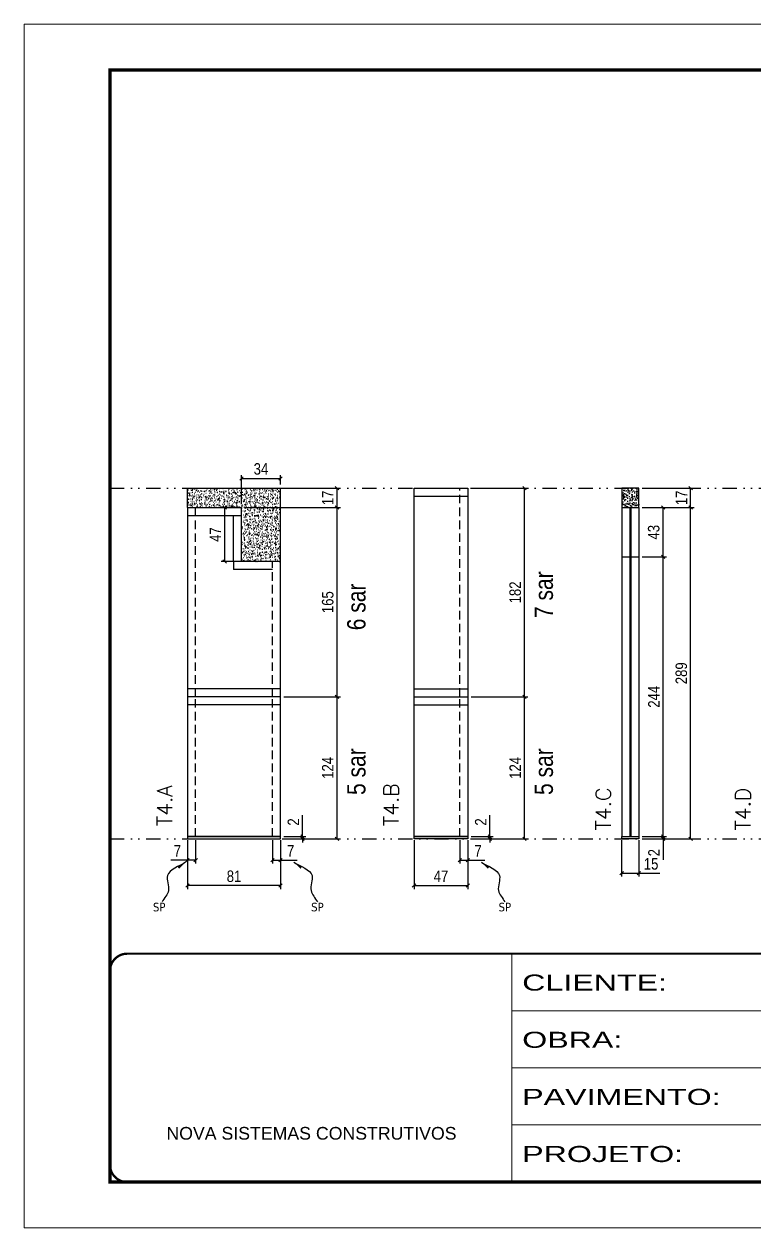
# Model space of a CAD drawing. Extents: x 14400 to 27878, y -21631 to 6985.
# Drawn here: x 17583 to 18221, y -7848 to -6798 of the extents above; entities that cross this region are included whole.
import ezdxf

# ---------------------------------------------------------------- set-up
doc = ezdxf.new("R2010")
doc.units = 0
for name, pattern in [('CONTINUO', [0]), ('DASHED', [0.75, 0.5, -0.25]), ('DIVIDE2', [0.625, 0.25, -0.125, 0, -0.125, 0, -0.125]), ('HIDDEN', [0.375, 0.25, -0.125])]:
    doc.linetypes.add(name, pattern=pattern)
for name, color, linetype in [('COTA', 241, 'Continuous'), ('NOMENCLATURA', 7, 'Continuous'), ('Nível', 160, 'Continuous'), ('Painéis', 200, 'Continuous'), ('SARR_2.2x7', 40, 'Continuous'), ('Sarrafo de Pressão', 42, 'HIDDEN'), ('texto', 7, 'Continuous')]:
    doc.layers.add(name, color=color, linetype=linetype)
for name, color, linetype, lineweight in [('Folhas', 255, 'Continuous', 9), ('SARRAFO DE PRESSAO', 251, 'DASHED', 9), ('Texto Seção', 7, 'Continuous', 15)]:
    doc.layers.add(name, color=color, linetype=linetype, lineweight=lineweight)
doc.styles.add('ARIAL', font='arial.ttf')
doc.styles.add('ARIAL_NARROW', font='ARIALN.TTF', dxfattribs={"height": 0.2})
doc.styles.add('COTA TECNICA', font='techl___.ttf', dxfattribs={"height": 10})
doc.styles.add('COTA TECNICA-50', font='techl___.ttf', dxfattribs={"height": 10})
doc.styles.add('REGUA-120', font='ROMANS.shx', dxfattribs={"height": 15})
doc.styles.get("Standard").update_dxf_attribs({"font": 'arial.ttf'})
doc.styles.add('Tecnologia', font='')
doc.styles.get('Tecnologia').set_extended_font_data('Forgotten Futurist')
doc.dimstyles.new('COTA PAINEL-50', dxfattribs={"dimtxt": 10, "dimasz": 3, "dimexe": 3, "dimexo": 3, "dimgap": 3, "dimtad": 1, "dimdec": 1, "dimzin": 12, "dimdsep": 46, "dimtxsty": 'COTA TECNICA-50', "dimblk1": 'OBLIQUE', "dimblk2": 'OBLIQUE', "dimsah": 1, "dimcen": 0.9, "dimclrd": 4, "dimclre": 4, "dimclrt": 240, "dimadec": 1, "dimazin": 3, "dimtfac": 1, "dimtdec": 1, "dimtmove": 0, "dimatfit": 3, "dimfxl": 1, "dimtolj": 1, "dimtzin": 12, "dimarcsym": 0})
doc.dimstyles.new('PAINEL', dxfattribs={"dimtxt": 10, "dimasz": 3, "dimexe": 3, "dimexo": 3, "dimgap": 3, "dimtad": 1, "dimdec": 1, "dimzin": 12, "dimdsep": 46, "dimtxsty": 'COTA TECNICA', "dimblk1": 'OBLIQUE', "dimblk2": 'OBLIQUE', "dimsah": 1, "dimcen": 0.9, "dimclrd": 4, "dimclre": 4, "dimclrt": 240, "dimadec": 1, "dimazin": 3, "dimtfac": 1, "dimtdec": 1, "dimtmove": 0, "dimatfit": 3, "dimfxl": 1, "dimtolj": 1, "dimtzin": 12, "dimarcsym": 0})
doc.dimstyles.get("Standard").update_dxf_attribs({"dimtxt": 0.18, "dimasz": 0.18, "dimexe": 0.18, "dimexo": 0.0625, "dimgap": 0.09, "dimtad": 0, "dimtih": 1, "dimtoh": 1, "dimdec": 4, "dimzin": 0, "dimdsep": 46, "dimtxsty": 'Standard', "dimcen": 0.09, "dimadec": 0, "dimazin": 0, "dimtfac": 1, "dimtdec": 4, "dimtofl": 0, "dimtmove": 0, "dimatfit": 3, "dimfxl": 1, "dimtolj": 1, "dimtzin": 0, "dimarcsym": 0})

# ---------------------------------------------------------------- blocks, each defined once
blk = doc.blocks.new('9999999999')
at = {"color": 30, "linetype": 'CONTINUO'}
for p, q in [((98564.6, 34230.2), (98564.6, 34429.4)), ((98564.6, 34379.6), (99584, 34379.6)), ((98564.6, 34329.8), (99488, 34329.8)), ((98564.6, 34280), (99488, 34280))]:
    blk.add_line(p, q, dxfattribs=at)
at = {"color": 30, "linetype": 'CONTINUO', "const_width": 2}
blk.add_lwpolyline([(99584, 34230.2), (99584, 34414.4, 0.414214), (99569, 34429.4), (98229, 34429.4, 0.414214), (98214, 34414.4), (98214, 34245.2, 0.414214), (98229, 34230.2), (99584, 34230.2)], format="xyb", dxfattribs=at)
at = {"layer": 'Folhas'}
blk.add_lwpolyline([(98139, 34190.2), (99624, 34190.2), (99624, 35240.2), (98139, 35240.2)], close=True, dxfattribs=at)
at = {"layer": 'Folhas', "color": 30, "const_width": 3}
blk.add_lwpolyline([(98214, 34230.2), (99584, 34230.2), (99584, 35200.2), (98214, 35200.2)], close=True, dxfattribs=at)
at = {"color": 7, "linetype": 'Continuous', "ltscale": 5, "style": 'ARIAL'}
blk.add_text('NOVA SISTEMAS CONSTRUTIVOS', height=11.059, dxfattribs=at).set_placement((98263.2, 34267.2))
at = {"layer": 'Folhas', "color": 7, "style": 'Tecnologia', "width": 1.5}
for s, p in [('CLIENTE:', (98573.7, 34397.2)), ('OBRA:', (98573.7, 34347.3)), ('PAVIMENTO:', (98573.7, 34297.5)), ('PROJETO:', (98573.7, 34247.7))]:
    blk.add_text(s, height=14, dxfattribs=at).set_placement(p)
blk = doc.blocks.new('_Oblique')
at = {"color": 0, "linetype": 'ByBlock', "lineweight": -2}
blk.add_line((-0.5, -0.5), (0.5, 0.5), dxfattribs=at)
blk = doc.blocks.new('*D2459')
at = {"layer": 'COTA', "color": 4, "lineweight": -2, "transparency": 16777216}
for p, q in [((17726.2, -7509.9), (17726.2, -7552.6)), ((17807.2, -7509.9), (17807.2, -7552.6)), ((17807.2, -7549.6), (17726.2, -7549.6))]:
    blk.add_line(p, q, dxfattribs=at)
at = {"layer": 'Defpoints', "color": 0, "transparency": 16777216}
for p in [(17726.2, -7506.9), (17807.2, -7506.9), (17726.2, -7549.6)]:
    blk.add_point(p, dxfattribs=at)
at = {"layer": 'COTA', "color": 4, "lineweight": -2, "transparency": 16777216, "xscale": 3, "yscale": 3, "zscale": 3, "rotation": 180}
blk.add_blockref('_Oblique', (17726.2, -7549.6), dxfattribs=at)
at = {"layer": 'COTA', "color": 4, "lineweight": -2, "transparency": 16777216, "xscale": 3, "yscale": 3, "zscale": 3}
blk.add_blockref('_Oblique', (17807.2, -7549.6), dxfattribs=at)
at = {"layer": 'COTA', "color": 240, "transparency": 16777216, "insert": (17766.7, -7541.5), "char_height": 10, "attachment_point": 5, "style": 'COTA TECNICA'}
blk.add_mtext('\\A1;81', dxfattribs=at)
blk = doc.blocks.new('*D2460')
at = {"layer": 'COTA', "color": 4, "lineweight": -2, "transparency": 16777216}
for p, q in [((17800.2, -7509.9), (17800.2, -7530.4)), ((17807.2, -7511.9), (17807.2, -7530.4)), ((17800.2, -7527.4), (17807.2, -7527.4)), ((17807.2, -7527.4), (17821.9, -7527.4))]:
    blk.add_line(p, q, dxfattribs=at)
at = {"layer": 'Defpoints', "color": 0, "transparency": 16777216}
for p in [(17800.2, -7506.9), (17807.2, -7508.9), (17807.2, -7527.4)]:
    blk.add_point(p, dxfattribs=at)
at = {"layer": 'COTA', "color": 4, "lineweight": -2, "transparency": 16777216, "xscale": 3, "yscale": 3, "zscale": 3, "rotation": 180}
blk.add_blockref('_Oblique', (17800.2, -7527.4), dxfattribs=at)
at = {"layer": 'COTA', "color": 4, "lineweight": -2, "transparency": 16777216, "xscale": 3, "yscale": 3, "zscale": 3}
blk.add_blockref('_Oblique', (17807.2, -7527.4), dxfattribs=at)
at = {"layer": 'COTA', "color": 240, "transparency": 16777216, "insert": (17816.1, -7519.3), "char_height": 10, "attachment_point": 5, "style": 'COTA TECNICA-50'}
blk.add_mtext('\\A1;7', dxfattribs=at)
blk = doc.blocks.new('*D2461')
at = {"layer": 'COTA', "color": 4, "lineweight": -2, "transparency": 16777216}
for p, q in [((17726.2, -7511.9), (17726.2, -7530.4)), ((17733.2, -7509.9), (17733.2, -7530.4)), ((17726.2, -7527.4), (17711.5, -7527.4)), ((17733.2, -7527.4), (17726.2, -7527.4))]:
    blk.add_line(p, q, dxfattribs=at)
at = {"layer": 'Defpoints', "color": 0, "transparency": 16777216}
for p in [(17733.2, -7506.9), (17726.2, -7508.9), (17726.2, -7527.4)]:
    blk.add_point(p, dxfattribs=at)
at = {"layer": 'COTA', "color": 4, "lineweight": -2, "transparency": 16777216, "xscale": 3, "yscale": 3, "zscale": 3, "rotation": 180}
blk.add_blockref('_Oblique', (17726.2, -7527.4), dxfattribs=at)
at = {"layer": 'COTA', "color": 4, "lineweight": -2, "transparency": 16777216, "xscale": 3, "yscale": 3, "zscale": 3}
blk.add_blockref('_Oblique', (17733.2, -7527.4), dxfattribs=at)
at = {"layer": 'COTA', "color": 240, "transparency": 16777216, "insert": (17717.3, -7519.3), "char_height": 10, "attachment_point": 5, "style": 'COTA TECNICA-50'}
blk.add_mtext('\\A1;7', dxfattribs=at)
blk = doc.blocks.new('*D2478')
at = {"layer": 'COTA', "color": 4, "linetype": 'ByBlock', "lineweight": -2, "transparency": 16777216}
for p, q in [((17810.2, -7384.9), (17859.6, -7384.9)), ((17856.6, -7508.9), (17856.6, -7384.9)), ((17810.2, -7508.9), (17859.6, -7508.9))]:
    blk.add_line(p, q, dxfattribs=at)
at = {"layer": 'Defpoints', "color": 0, "linetype": 'ByBlock', "transparency": 16777216}
for p in [(17807.2, -7384.9), (17856.6, -7384.9), (17807.2, -7508.9)]:
    blk.add_point(p, dxfattribs=at)
at = {"layer": 'COTA', "color": 4, "linetype": 'ByBlock', "lineweight": -2, "transparency": 16777216, "xscale": 3, "yscale": 3, "zscale": 3}
for p, rotation in [((17856.6, -7384.9), 90), ((17856.6, -7508.9), 270)]:
    blk.add_blockref('_Oblique', p, dxfattribs=dict(at, rotation=rotation))
at = {"layer": 'COTA', "color": 240, "linetype": 'ByBlock', "transparency": 16777216, "insert": (17848.5, -7446.9), "char_height": 10, "attachment_point": 5, "rotation": 90, "style": 'COTA TECNICA'}
blk.add_mtext('\\A1;124', dxfattribs=at)
blk = doc.blocks.new('*D2462')
at = {"layer": 'COTA', "color": 4, "lineweight": -2, "transparency": 16777216}
for p, q in [((17826.5, -7506.9), (17826.5, -7488.1)), ((17810.2, -7506.9), (17829.5, -7506.9)), ((17826.5, -7508.9), (17826.5, -7506.9)), ((17810.2, -7508.9), (17829.5, -7508.9)), ((17826.5, -7508.9), (17826.5, -7511.9))]:
    blk.add_line(p, q, dxfattribs=at)
at = {"layer": 'Defpoints', "color": 0, "transparency": 16777216}
for p in [(17807.2, -7506.9), (17807.2, -7508.9), (17826.5, -7508.9)]:
    blk.add_point(p, dxfattribs=at)
at = {"layer": 'COTA', "color": 4, "lineweight": -2, "transparency": 16777216, "xscale": 3, "yscale": 3, "zscale": 3}
for p, rotation in [((17826.5, -7506.9), 270), ((17826.5, -7508.9), 90)]:
    blk.add_blockref('_Oblique', p, dxfattribs=dict(at, rotation=rotation))
at = {"layer": 'COTA', "color": 240, "transparency": 16777216, "insert": (17818.5, -7494.1), "char_height": 10, "attachment_point": 5, "rotation": 90, "style": 'COTA TECNICA-50'}
blk.add_mtext('\\A1;2', dxfattribs=at)
blk = doc.blocks.new('*D2479')
at = {"layer": 'COTA', "color": 4, "linetype": 'ByBlock', "lineweight": -2, "transparency": 16777216}
for p, q in [((17810.2, -7384.9), (17859.6, -7384.9)), ((17856.6, -7508.9), (17856.6, -7384.9)), ((17810.2, -7508.9), (17859.6, -7508.9))]:
    blk.add_line(p, q, dxfattribs=at)
at = {"layer": 'Defpoints', "color": 0, "linetype": 'ByBlock', "transparency": 16777216}
for p in [(17807.2, -7384.9), (17856.6, -7384.9), (17807.2, -7508.9)]:
    blk.add_point(p, dxfattribs=at)
at = {"layer": 'COTA', "color": 4, "linetype": 'ByBlock', "lineweight": -2, "transparency": 16777216, "xscale": 3, "yscale": 3, "zscale": 3}
for p, rotation in [((17856.6, -7384.9), 90), ((17856.6, -7508.9), 270)]:
    blk.add_blockref('_Oblique', p, dxfattribs=dict(at, rotation=rotation))
at = {"layer": 'COTA', "color": 240, "linetype": 'ByBlock', "transparency": 16777216, "insert": (17848.5, -7446.9), "char_height": 10, "attachment_point": 5, "rotation": 90, "style": 'COTA TECNICA'}
blk.add_mtext('\\A1;124', dxfattribs=at)
blk = doc.blocks.new('*D2480')
at = {"layer": 'COTA', "color": 4, "lineweight": -2, "transparency": 16777216}
for p, q in [((17776.2, -7219.9), (17859.6, -7219.9)), ((17856.6, -7384.9), (17856.6, -7219.9)), ((17810.2, -7384.9), (17859.6, -7384.9))]:
    blk.add_line(p, q, dxfattribs=at)
at = {"layer": 'Defpoints', "color": 0, "transparency": 16777216}
for p in [(17773.2, -7219.9), (17856.6, -7219.9), (17807.2, -7384.9)]:
    blk.add_point(p, dxfattribs=at)
at = {"layer": 'COTA', "color": 4, "lineweight": -2, "transparency": 16777216, "xscale": 3, "yscale": 3, "zscale": 3}
for p, rotation in [((17856.6, -7219.9), 90), ((17856.6, -7384.9), 270)]:
    blk.add_blockref('_Oblique', p, dxfattribs=dict(at, rotation=rotation))
at = {"layer": 'COTA', "color": 240, "transparency": 16777216, "insert": (17848.5, -7302.4), "char_height": 10, "attachment_point": 5, "rotation": 90, "style": 'COTA TECNICA'}
blk.add_mtext('\\A1;165', dxfattribs=at)
blk = doc.blocks.new('*D2463')
at = {"layer": 'COTA', "color": 4, "lineweight": -2, "transparency": 16777216}
for p, q in [((17923.8, -7509.9), (17923.8, -7552.6)), ((17970.8, -7509.9), (17970.8, -7552.6)), ((17923.8, -7549.6), (17970.8, -7549.6))]:
    blk.add_line(p, q, dxfattribs=at)
at = {"layer": 'Defpoints', "color": 0, "transparency": 16777216}
for p in [(17923.8, -7506.9), (17970.8, -7506.9), (17970.8, -7549.6)]:
    blk.add_point(p, dxfattribs=at)
at = {"layer": 'COTA', "color": 4, "lineweight": -2, "transparency": 16777216, "xscale": 3, "yscale": 3, "zscale": 3, "rotation": 180}
blk.add_blockref('_Oblique', (17923.8, -7549.6), dxfattribs=at)
at = {"layer": 'COTA', "color": 4, "lineweight": -2, "transparency": 16777216, "xscale": 3, "yscale": 3, "zscale": 3}
blk.add_blockref('_Oblique', (17970.8, -7549.6), dxfattribs=at)
at = {"layer": 'COTA', "color": 240, "transparency": 16777216, "insert": (17947.3, -7541.5), "char_height": 10, "attachment_point": 5, "style": 'COTA TECNICA'}
blk.add_mtext('\\A1;47', dxfattribs=at)
blk = doc.blocks.new('*D2464')
at = {"layer": 'COTA', "color": 4, "lineweight": -2, "transparency": 16777216}
for p, q in [((17963.8, -7509.9), (17963.8, -7530.4)), ((17970.8, -7511.9), (17970.8, -7530.4)), ((17963.8, -7527.4), (17970.8, -7527.4)), ((17970.8, -7527.4), (17985.5, -7527.4))]:
    blk.add_line(p, q, dxfattribs=at)
at = {"layer": 'Defpoints', "color": 0, "transparency": 16777216}
for p in [(17963.8, -7506.9), (17970.8, -7508.9), (17970.8, -7527.4)]:
    blk.add_point(p, dxfattribs=at)
at = {"layer": 'COTA', "color": 4, "lineweight": -2, "transparency": 16777216, "xscale": 3, "yscale": 3, "zscale": 3, "rotation": 180}
blk.add_blockref('_Oblique', (17963.8, -7527.4), dxfattribs=at)
at = {"layer": 'COTA', "color": 4, "lineweight": -2, "transparency": 16777216, "xscale": 3, "yscale": 3, "zscale": 3}
blk.add_blockref('_Oblique', (17970.8, -7527.4), dxfattribs=at)
at = {"layer": 'COTA', "color": 240, "transparency": 16777216, "insert": (17979.7, -7519.3), "char_height": 10, "attachment_point": 5, "style": 'COTA TECNICA-50'}
blk.add_mtext('\\A1;7', dxfattribs=at)
blk = doc.blocks.new('*D2465')
at = {"layer": 'COTA', "color": 4, "lineweight": -2, "transparency": 16777216}
for p, q in [((17990, -7506.9), (17990, -7488.1)), ((17973.8, -7506.9), (17993, -7506.9)), ((17990, -7508.9), (17990, -7506.9)), ((17973.8, -7508.9), (17993, -7508.9)), ((17990, -7508.9), (17990, -7511.9))]:
    blk.add_line(p, q, dxfattribs=at)
at = {"layer": 'Defpoints', "color": 0, "transparency": 16777216}
for p in [(17970.8, -7506.9), (17970.8, -7508.9), (17990, -7508.9)]:
    blk.add_point(p, dxfattribs=at)
at = {"layer": 'COTA', "color": 4, "lineweight": -2, "transparency": 16777216, "xscale": 3, "yscale": 3, "zscale": 3}
for p, rotation in [((17990, -7506.9), 270), ((17990, -7508.9), 90)]:
    blk.add_blockref('_Oblique', p, dxfattribs=dict(at, rotation=rotation))
at = {"layer": 'COTA', "color": 240, "transparency": 16777216, "insert": (17982, -7494.1), "char_height": 10, "attachment_point": 5, "rotation": 90, "style": 'COTA TECNICA-50'}
blk.add_mtext('\\A1;2', dxfattribs=at)
blk = doc.blocks.new('*D2466')
at = {"layer": 'COTA', "color": 4, "lineweight": -2, "transparency": 16777216}
for p, q in [((18105, -7509.9), (18105, -7541.8)), ((18120, -7509.9), (18120, -7541.8)), ((18105, -7538.8), (18120, -7538.8)), ((18120, -7538.8), (18138.4, -7538.8))]:
    blk.add_line(p, q, dxfattribs=at)
at = {"layer": 'Defpoints', "color": 0, "transparency": 16777216}
for p in [(18105, -7506.9), (18120, -7506.9), (18120, -7538.8)]:
    blk.add_point(p, dxfattribs=at)
at = {"layer": 'COTA', "color": 4, "lineweight": -2, "transparency": 16777216, "xscale": 3, "yscale": 3, "zscale": 3, "rotation": 180}
blk.add_blockref('_Oblique', (18105, -7538.8), dxfattribs=at)
at = {"layer": 'COTA', "color": 4, "lineweight": -2, "transparency": 16777216, "xscale": 3, "yscale": 3, "zscale": 3}
blk.add_blockref('_Oblique', (18120, -7538.8), dxfattribs=at)
at = {"layer": 'COTA', "color": 240, "transparency": 16777216, "insert": (18130.7, -7530.7), "char_height": 10, "attachment_point": 5, "style": 'COTA TECNICA'}
blk.add_mtext('\\A1;15', dxfattribs=at)
blk = doc.blocks.new('*D2467')
at = {"layer": 'COTA', "color": 4, "lineweight": -2, "transparency": 16777216}
for p, q in [((18123, -7506.9), (18144.2, -7506.9)), ((18141.2, -7506.9), (18141.2, -7503.9)), ((18141.2, -7506.9), (18141.2, -7508.9)), ((18123, -7508.9), (18144.2, -7508.9)), ((18141.2, -7508.9), (18141.2, -7527))]:
    blk.add_line(p, q, dxfattribs=at)
at = {"layer": 'Defpoints', "color": 0, "transparency": 16777216}
for p in [(18120, -7506.9), (18141.2, -7506.9), (18120, -7508.9)]:
    blk.add_point(p, dxfattribs=at)
at = {"layer": 'COTA', "color": 4, "lineweight": -2, "transparency": 16777216, "xscale": 3, "yscale": 3, "zscale": 3}
for p, rotation in [((18141.2, -7506.9), 270), ((18141.2, -7508.9), 90)]:
    blk.add_blockref('_Oblique', p, dxfattribs=dict(at, rotation=rotation))
at = {"layer": 'COTA', "color": 240, "transparency": 16777216, "insert": (18133.2, -7520.9), "char_height": 10, "attachment_point": 5, "rotation": 90, "style": 'COTA TECNICA-50'}
blk.add_mtext('\\A1;2', dxfattribs=at)
blk = doc.blocks.new('*D2468')
at = {"layer": 'COTA', "color": 4, "lineweight": -2, "transparency": 16777216}
for p, q in [((18123, -7219.9), (18168.2, -7219.9)), ((18165.2, -7508.9), (18165.2, -7219.9)), ((18123, -7508.9), (18168.2, -7508.9))]:
    blk.add_line(p, q, dxfattribs=at)
at = {"layer": 'Defpoints', "color": 0, "transparency": 16777216}
for p in [(18120, -7219.9), (18165.2, -7219.9), (18120, -7508.9)]:
    blk.add_point(p, dxfattribs=at)
at = {"layer": 'COTA', "color": 4, "lineweight": -2, "transparency": 16777216, "xscale": 3, "yscale": 3, "zscale": 3}
for p, rotation in [((18165.2, -7219.9), 90), ((18165.2, -7508.9), 270)]:
    blk.add_blockref('_Oblique', p, dxfattribs=dict(at, rotation=rotation))
at = {"layer": 'COTA', "color": 240, "transparency": 16777216, "insert": (18157.1, -7364.4), "char_height": 10, "attachment_point": 5, "rotation": 90, "style": 'COTA TECNICA-50'}
blk.add_mtext('\\A1;289', dxfattribs=at)
blk = doc.blocks.new('*D2481')
at = {"layer": 'COTA', "color": 4, "lineweight": -2, "transparency": 16777216}
for p, q in [((18123, -7202.9), (18168.2, -7202.9)), ((18165.2, -7219.9), (18165.2, -7202.9)), ((18123, -7219.9), (18168.2, -7219.9))]:
    blk.add_line(p, q, dxfattribs=at)
at = {"layer": 'Defpoints', "color": 0, "transparency": 16777216}
for p in [(18120, -7202.9), (18165.2, -7202.9), (18120, -7219.9)]:
    blk.add_point(p, dxfattribs=at)
at = {"layer": 'COTA', "color": 4, "lineweight": -2, "transparency": 16777216, "xscale": 3, "yscale": 3, "zscale": 3}
for p, rotation in [((18165.2, -7202.9), 90), ((18165.2, -7219.9), 270)]:
    blk.add_blockref('_Oblique', p, dxfattribs=dict(at, rotation=rotation))
at = {"layer": 'COTA', "color": 240, "transparency": 16777216, "insert": (18157.2, -7211.4), "char_height": 10, "attachment_point": 5, "rotation": 90, "style": 'COTA TECNICA'}
blk.add_mtext('\\A1;17', dxfattribs=at)
blk = doc.blocks.new('*D2477')
at = {"layer": 'COTA', "color": 4, "lineweight": -2, "transparency": 16777216}
for p, q in [((17771.2, -7202.9), (17859.6, -7202.9)), ((17856.6, -7219.9), (17856.6, -7202.9)), ((17776.2, -7219.9), (17859.6, -7219.9))]:
    blk.add_line(p, q, dxfattribs=at)
at = {"layer": 'Defpoints', "color": 0, "transparency": 16777216}
for p in [(17768.2, -7202.9), (17856.6, -7202.9), (17773.2, -7219.9)]:
    blk.add_point(p, dxfattribs=at)
at = {"layer": 'COTA', "color": 4, "lineweight": -2, "transparency": 16777216, "xscale": 3, "yscale": 3, "zscale": 3}
for p, rotation in [((17856.6, -7202.9), 90), ((17856.6, -7219.9), 270)]:
    blk.add_blockref('_Oblique', p, dxfattribs=dict(at, rotation=rotation))
at = {"layer": 'COTA', "color": 240, "transparency": 16777216, "insert": (17848.5, -7211.4), "char_height": 10, "attachment_point": 5, "rotation": 90, "style": 'COTA TECNICA'}
blk.add_mtext('\\A1;17', dxfattribs=at)
blk = doc.blocks.new('*D2456')
at = {"layer": 'COTA', "color": 4, "linetype": 'ByBlock', "lineweight": -2, "transparency": 16777216}
for p, q in [((17973.8, -7384.9), (18023.2, -7384.9)), ((18020.2, -7508.9), (18020.2, -7384.9)), ((17973.8, -7508.9), (18023.2, -7508.9))]:
    blk.add_line(p, q, dxfattribs=at)
at = {"layer": 'Defpoints', "color": 0, "linetype": 'ByBlock', "transparency": 16777216}
for p in [(17970.8, -7384.9), (18020.2, -7384.9), (17970.8, -7508.9)]:
    blk.add_point(p, dxfattribs=at)
at = {"layer": 'COTA', "color": 4, "linetype": 'ByBlock', "lineweight": -2, "transparency": 16777216, "xscale": 3, "yscale": 3, "zscale": 3}
for p, rotation in [((18020.2, -7384.9), 90), ((18020.2, -7508.9), 270)]:
    blk.add_blockref('_Oblique', p, dxfattribs=dict(at, rotation=rotation))
at = {"layer": 'COTA', "color": 240, "linetype": 'ByBlock', "transparency": 16777216, "insert": (18012.1, -7446.9), "char_height": 10, "attachment_point": 5, "rotation": 90, "style": 'COTA TECNICA'}
blk.add_mtext('\\A1;124', dxfattribs=at)
blk = doc.blocks.new('*D2457')
at = {"layer": 'COTA', "color": 4, "linetype": 'ByBlock', "lineweight": -2, "transparency": 16777216}
for p, q in [((17973.8, -7384.9), (18023.2, -7384.9)), ((18020.2, -7508.9), (18020.2, -7384.9)), ((17973.8, -7508.9), (18023.2, -7508.9))]:
    blk.add_line(p, q, dxfattribs=at)
at = {"layer": 'Defpoints', "color": 0, "linetype": 'ByBlock', "transparency": 16777216}
for p in [(17970.8, -7384.9), (18020.2, -7384.9), (17970.8, -7508.9)]:
    blk.add_point(p, dxfattribs=at)
at = {"layer": 'COTA', "color": 4, "linetype": 'ByBlock', "lineweight": -2, "transparency": 16777216, "xscale": 3, "yscale": 3, "zscale": 3}
for p, rotation in [((18020.2, -7384.9), 90), ((18020.2, -7508.9), 270)]:
    blk.add_blockref('_Oblique', p, dxfattribs=dict(at, rotation=rotation))
at = {"layer": 'COTA', "color": 240, "linetype": 'ByBlock', "transparency": 16777216, "insert": (18012.1, -7446.9), "char_height": 10, "attachment_point": 5, "rotation": 90, "style": 'COTA TECNICA'}
blk.add_mtext('\\A1;124', dxfattribs=at)
blk = doc.blocks.new('*D2458')
at = {"layer": 'COTA', "color": 4, "lineweight": -2, "transparency": 16777216}
for p, q in [((17973.8, -7202.9), (18023.2, -7202.9)), ((18020.2, -7384.9), (18020.2, -7202.9)), ((17973.8, -7384.9), (18023.2, -7384.9))]:
    blk.add_line(p, q, dxfattribs=at)
at = {"layer": 'Defpoints', "color": 0, "transparency": 16777216}
for p in [(17970.8, -7202.9), (18020.2, -7202.9), (17970.8, -7384.9)]:
    blk.add_point(p, dxfattribs=at)
at = {"layer": 'COTA', "color": 4, "lineweight": -2, "transparency": 16777216, "xscale": 3, "yscale": 3, "zscale": 3}
for p, rotation in [((18020.2, -7202.9), 90), ((18020.2, -7384.9), 270)]:
    blk.add_blockref('_Oblique', p, dxfattribs=dict(at, rotation=rotation))
at = {"layer": 'COTA', "color": 240, "transparency": 16777216, "insert": (18012.1, -7293.9), "char_height": 10, "attachment_point": 5, "rotation": 90, "style": 'COTA TECNICA'}
blk.add_mtext('\\A1;182', dxfattribs=at)
blk = doc.blocks.new('*D2488')
at = {"layer": 'COTA', "color": 4, "lineweight": -2, "transparency": 16777216}
for p, q in [((17773.2, -7216.9), (17773.2, -7191.5)), ((17807.2, -7199.9), (17807.2, -7191.5)), ((17773.2, -7194.5), (17807.2, -7194.5))]:
    blk.add_line(p, q, dxfattribs=at)
at = {"layer": 'Defpoints', "color": 0, "transparency": 16777216}
for p in [(17807.2, -7194.5), (17807.2, -7202.9), (17773.2, -7219.9)]:
    blk.add_point(p, dxfattribs=at)
at = {"layer": 'COTA', "color": 4, "lineweight": -2, "transparency": 16777216, "xscale": 3, "yscale": 3, "zscale": 3, "rotation": 180}
blk.add_blockref('_Oblique', (17773.2, -7194.5), dxfattribs=at)
at = {"layer": 'COTA', "color": 4, "lineweight": -2, "transparency": 16777216, "xscale": 3, "yscale": 3, "zscale": 3}
blk.add_blockref('_Oblique', (17807.2, -7194.5), dxfattribs=at)
at = {"layer": 'COTA', "color": 240, "transparency": 16777216, "insert": (17790.2, -7186.2), "char_height": 10, "attachment_point": 5, "style": 'COTA TECNICA'}
blk.add_mtext('\\A1;34', dxfattribs=at)
blk = doc.blocks.new('*D2489')
at = {"layer": 'COTA', "color": 4, "lineweight": -2, "transparency": 16777216}
for p, q in [((17770.2, -7219.9), (17755.5, -7219.9)), ((17758.5, -7219.9), (17758.5, -7266.9)), ((17770.2, -7266.9), (17755.5, -7266.9))]:
    blk.add_line(p, q, dxfattribs=at)
at = {"layer": 'Defpoints', "color": 0, "transparency": 16777216}
for p in [(17773.2, -7219.9), (17758.5, -7266.9), (17773.2, -7266.9)]:
    blk.add_point(p, dxfattribs=at)
at = {"layer": 'COTA', "color": 4, "lineweight": -2, "transparency": 16777216, "xscale": 3, "yscale": 3, "zscale": 3}
for p, rotation in [((17758.5, -7219.9), 90), ((17758.5, -7266.9), 270)]:
    blk.add_blockref('_Oblique', p, dxfattribs=dict(at, rotation=rotation))
at = {"layer": 'COTA', "color": 240, "transparency": 16777216, "insert": (17750.4, -7243.4), "char_height": 10, "attachment_point": 5, "rotation": 90, "style": 'COTA TECNICA'}
blk.add_mtext('\\A1;47', dxfattribs=at)
blk = doc.blocks.new('*D2490')
at = {"layer": 'COTA', "color": 4, "lineweight": -2, "transparency": 16777216}
for p, q in [((18123, -7262.9), (18144.2, -7262.9)), ((18141.2, -7506.9), (18141.2, -7262.9)), ((18123, -7506.9), (18144.2, -7506.9))]:
    blk.add_line(p, q, dxfattribs=at)
at = {"layer": 'Defpoints', "color": 0, "transparency": 16777216}
for p in [(18120, -7262.9), (18141.2, -7262.9), (18120, -7506.9)]:
    blk.add_point(p, dxfattribs=at)
at = {"layer": 'COTA', "color": 4, "lineweight": -2, "transparency": 16777216, "xscale": 3, "yscale": 3, "zscale": 3}
for p, rotation in [((18141.2, -7262.9), 90), ((18141.2, -7506.9), 270)]:
    blk.add_blockref('_Oblique', p, dxfattribs=dict(at, rotation=rotation))
at = {"layer": 'COTA', "color": 240, "transparency": 16777216, "insert": (18133.1, -7384.9), "char_height": 10, "attachment_point": 5, "rotation": 90, "style": 'COTA TECNICA'}
blk.add_mtext('\\A1;244', dxfattribs=at)
blk = doc.blocks.new('*D2491')
at = {"layer": 'COTA', "color": 4, "lineweight": -2, "transparency": 16777216}
for p, q in [((18123, -7219.9), (18144.2, -7219.9)), ((18141.2, -7262.9), (18141.2, -7219.9)), ((18123, -7262.9), (18144.2, -7262.9))]:
    blk.add_line(p, q, dxfattribs=at)
at = {"layer": 'Defpoints', "color": 0, "transparency": 16777216}
for p in [(18120, -7219.9), (18141.2, -7219.9), (18120, -7262.9)]:
    blk.add_point(p, dxfattribs=at)
at = {"layer": 'COTA', "color": 4, "lineweight": -2, "transparency": 16777216, "xscale": 3, "yscale": 3, "zscale": 3}
for p, rotation in [((18141.2, -7219.9), 90), ((18141.2, -7262.9), 270)]:
    blk.add_blockref('_Oblique', p, dxfattribs=dict(at, rotation=rotation))
at = {"layer": 'COTA', "color": 240, "transparency": 16777216, "insert": (18133, -7241.4), "char_height": 10, "attachment_point": 5, "rotation": 90, "style": 'COTA TECNICA'}
blk.add_mtext('\\A1;43', dxfattribs=at)

msp = doc.modelspace()

# ---------------------------------------------------------------- hatches: boundary and pattern name
at = {"layer": 'COTA'}
h = msp.add_hatch(dxfattribs=at)
h.set_pattern_fill('AR-CONC', color=256, scale=0.03)
h.set_pattern_definition([(50, (1252.9925, 0), (5.4655401, -0.4781726), [0.5715, -6.2865]), (355, (1252.9925, 0), (-1.0573026, 5.7317054), [0.4572, -5.0292175]), (100.451445, (1253.448, -0.04), (4.4082374, 5.2535326), [0.4857003, -5.3427073]), (46.1842, (1252.9925, 1.524), (8.1323712, -1.2612698), [0.85725, -9.42975]), (96.63556, (1253.67, 1.419), (7.122124, 7.4227837), [0.7285507, -8.0140682]), (351.18415, (1252.9925, 1.524), (7.122124, 7.4227837), [0.685799, -7.543792]), (21, (1253.7545, 1.143), (4.5484317, -3.067956), [0.5715, -6.2865]), (326, (1253.7545, 1.143), (1.8540609, 5.525639), [0.4572, -5.0292]), (71.451445, (1254.1335, 0.8873), (6.4024926, 2.457683), [0.4857003, -5.3426981]), (37.5, (1252.9925, 0), (0.0926581, 2.53665117), [0, -4.96824, 0, -5.1054, 0, -5.04825]), (7.5, (1252.9925, 0), (2.00458988, 3.00541724), [0, -2.91084, 0, -4.85394, 0, -1.92405]), (327.5, (1251.2933, 0), (4.06771786, -0.17186232), [0, -1.905, 0, -5.9436, 0, -7.8867]), (317.5, (1250.5313, 0), (4.44387544, 0.7627947), [0, -2.4765, 0, -3.94716, 0, -5.6007])])
h.paths.add_polyline_path([(17773.205, -7266.891), (17807.205, -7266.891), (17807.205, -7202.891), (17726.205, -7202.891), (17726.205, -7219.891), (17773.205, -7219.891)])
h = msp.add_hatch(dxfattribs=at)
h.set_pattern_fill('AR-CONC', color=256, scale=0.03)
h.set_pattern_definition([(50, (2648.5804, -10392.176), (5.4655401, -0.4781726), [0.5715, -6.2865]), (355, (2648.5804, -10392.176), (-1.0573026, 5.7317054), [0.4572, -5.0292175]), (100.451445, (2649.036, -10392.216), (4.4082374, 5.2535326), [0.4857003, -5.3427073]), (46.1842, (2648.5804, -10390.652), (8.1323712, -1.2612698), [0.85725, -9.42975]), (96.63556, (2649.258, -10390.757), (7.122124, 7.4227837), [0.7285507, -8.0140682]), (351.18415, (2648.58, -10390.652), (7.122124, 7.4227837), [0.685799, -7.543792]), (21, (2649.3424, -10391.033), (4.5484317, -3.067956), [0.5715, -6.2865]), (326, (2649.3424, -10391.033), (1.8540609, 5.525639), [0.4572, -5.0292]), (71.451445, (2649.7214, -10391.2886), (6.4024926, 2.457683), [0.4857003, -5.3426981]), (37.5, (2648.5804, -10392.176), (0.0926581, 2.53665117), [0, -4.96824, 0, -5.1054, 0, -5.04825]), (7.5, (2648.5804, -10392.176), (2.00458988, 3.00541724), [0, -2.91084, 0, -4.85394, 0, -1.92405]), (327.5, (2646.8812, -10392.176), (4.06771786, -0.17186232), [0, -1.905, 0, -5.9436, 0, -7.8867]), (317.5, (2646.119, -10392.176), (4.44387544, 0.7627947), [0, -2.4765, 0, -3.94716, 0, -5.6007])])
h.paths.add_polyline_path([(18105.014, -7219.891), (18120.014, -7219.891), (18120.014, -7202.891), (18105.014, -7202.891)])

# ---------------------------------------------------------------- linework, layer by layer
for p, q in [((17726.205, -7202.891), (17807.205, -7202.891)), ((17726.205, -7219.891), (17726.205, -7202.891)), ((17807.205, -7266.891), (17807.205, -7202.891)), ((17773.205, -7266.891), (17766.205, -7266.891)), ((17766.205, -7266.891), (17766.205, -7273.891))]:
    msp.add_line(p, q, dxfattribs=at)
msp.add_lwpolyline([(18105.014, -7219.891), (18120.014, -7219.891), (18120.014, -7202.891), (18105.014, -7202.891)], close=True, dxfattribs=at)
at = {"layer": 'Nível', "color": 4, "linetype": 'DIVIDE2', "ltscale": 50}
for p, q in [((17658.467, -7202.891), (19028.467, -7202.891)), ((17658.467, -7508.891), (19028.467, -7508.891))]:
    msp.add_line(p, q, dxfattribs=at)
at = {"layer": 'Painéis'}
for p, q in [((17923.786, -7506.891), (17923.786, -7202.891)), ((17923.786, -7202.891), (17970.786, -7202.891)), ((17970.786, -7202.891), (17970.786, -7506.891)), ((17726.205, -7219.891), (17726.205, -7506.891)), ((17726.205, -7219.891), (17773.205, -7219.891)), ((17773.205, -7266.891), (17773.205, -7219.891)), ((18105.014, -7219.891), (18105.014, -7506.891)), ((18105.014, -7219.891), (18120.014, -7219.891)), ((18120.014, -7219.891), (18120.014, -7506.891)), ((18105.014, -7262.891), (18120.014, -7262.891)), ((17807.205, -7266.891), (17773.205, -7266.891)), ((17807.205, -7506.891), (17807.205, -7266.891)), ((17807.205, -7384.891), (17726.205, -7384.891)), ((17923.786, -7384.891), (17970.786, -7384.891)), ((17726.205, -7506.891), (17807.205, -7506.891)), ((17970.786, -7506.891), (17923.786, -7506.891)), ((18105.014, -7506.891), (18120.014, -7506.891)), ((18105.014, -7508.891), (18105.014, -7506.891)), ((18120.014, -7506.891), (18120.014, -7508.891)), ((18120.014, -7508.891), (18105.014, -7508.891))]:
    msp.add_line(p, q, dxfattribs=at)
for points in [[(17807.205, -7506.891), (17726.205, -7506.891), (17726.205, -7508.891), (17807.205, -7508.891)], [(17923.786, -7506.891), (17970.786, -7506.891), (17970.786, -7508.891), (17923.786, -7508.891)]]:
    msp.add_lwpolyline(points, close=True, dxfattribs=at)
at = {"layer": 'SARR_2.2x7'}
for p, q in [((17923.786, -7209.891), (17970.786, -7209.891)), ((18112.014, -7219.891), (18112.014, -7506.891)), ((18113.014, -7219.891), (18113.014, -7506.891)), ((17726.205, -7226.891), (17773.205, -7226.891)), ((17766.205, -7266.891), (17766.205, -7226.891)), ((17800.205, -7273.891), (17766.205, -7273.891)), ((17807.205, -7377.891), (17726.205, -7377.891)), ((17923.786, -7377.891), (17970.786, -7377.891)), ((17807.205, -7391.891), (17726.205, -7391.891)), ((17923.786, -7391.891), (17970.786, -7391.891))]:
    msp.add_line(p, q, dxfattribs=at)
at = {"layer": 'Sarrafo de Pressão', "ltscale": 30}
for p, q in [((17963.786, -7384.891), (17963.786, -7202.891)), ((17733.205, -7384.891), (17733.205, -7219.891)), ((17800.205, -7384.891), (17800.205, -7266.891)), ((17733.205, -7506.891), (17733.205, -7384.891)), ((17800.205, -7506.891), (17800.205, -7384.891)), ((17963.786, -7506.891), (17963.786, -7384.891))]:
    msp.add_line(p, q, dxfattribs=at)

# ---------------------------------------------------------------- block references
at = {"layer": 'SARRAFO DE PRESSAO', "color": 6, "linetype": 'ByBlock'}
msp.add_blockref('9999999999', (-80555.511, -42038.379), dxfattribs=at)

# ---------------------------------------------------------------- texts
at = {"layer": 'NOMENCLATURA', "style": 'ARIAL_NARROW'}
for s, p in [('7 sar', (18045.029, -7316.262)), ('6 sar', (17881.448, -7326.895)), ('5 sar', (17881.448, -7470.567)), ('5 sar', (18045.029, -7470.567))]:
    msp.add_text(s, height=16, rotation=90, dxfattribs=at).set_placement(p)
at = {"layer": 'texto', "color": 0, "char_height": 7.5, "attachment_point": 5}
for insert in [(17701.428, -7568.382), (17839.452, -7568.382), (18003.033, -7568.382)]:
    msp.add_mtext('{\\fTahoma|b0|i0|c0|p34;\\C4;SP}', dxfattribs=dict(at, insert=insert))
at = {"layer": 'Texto Seção', "char_height": 13, "attachment_point": 7, "rotation": 90, "style": 'REGUA-120'}
for s, insert, width in [('T4.A', (17712.734, -7497.639), 285.32988), ('T4.B', (17910.315, -7497.639), 285.32988), ('T4.C', (18095.564, -7501.479), 370.6998), ('T4.D', (18217.337, -7501.479), 370.6998)]:
    msp.add_mtext(s, dxfattribs=dict(at, insert=insert, width=width))

# ---------------------------------------------------------------- dimensions: what is measured, and where the dimension line sits
at = {"layer": 'COTA'}
for base, p1, p2, dimstyle, picture, middle in [((17807.205, -7194.462), (17773.205, -7219.891), (17807.205, -7202.891), 'PAINEL', '*D2488', (17790.205, -7186.243)), ((17807.205, -7527.401), (17800.205, -7506.891), (17807.205, -7508.891), 'COTA PAINEL-50', '*D2460', (17816.07, -7519.328))]:
    dim = msp.add_linear_dim(base=base, p1=p1, p2=p2, dimstyle=dimstyle, dxfattribs=at)
    dim.commit()
    dim.dimension.update_dxf_attribs({"geometry": picture, "text_midpoint": middle})
for base, p1, p2, angle, dimstyle, picture, middle in [((17856.572, -7202.891), (17773.205, -7219.891), (17768.205, -7202.891), 90, 'PAINEL', '*D2477', (17848.499, -7211.391)), ((18020.153, -7202.891), (17970.786, -7384.891), (17970.786, -7202.891), 90, 'PAINEL', '*D2458', (18012.058, -7293.891)), ((18165.225, -7202.891), (18120.014, -7219.891), (18120.014, -7202.891), 90, 'PAINEL', '*D2481', (18157.152, -7211.391)), ((17758.522, -7266.891), (17773.205, -7219.891), (17773.205, -7266.891), 90, 'PAINEL', '*D2489', (17750.449, -7243.391)), ((17856.572, -7219.891), (17807.205, -7384.891), (17773.205, -7219.891), 90, 'PAINEL', '*D2480', (17848.462, -7302.391)), ((18165.225, -7219.891), (18120.014, -7508.891), (18120.014, -7219.891), 90, 'COTA PAINEL-50', '*D2468', (18157.122, -7364.391)), ((18141.208, -7262.891), (18120.014, -7506.891), (18120.014, -7262.891), 90, 'PAINEL', '*D2490', (18133.134, -7384.891)), ((17726.205, -7527.401), (17733.205, -7506.891), (17726.205, -7508.891), 180, 'COTA PAINEL-50', '*D2461', (17717.339, -7519.328)), ((17970.786, -7527.401), (17963.786, -7506.891), (17970.786, -7508.891), 0, 'COTA PAINEL-50', '*D2464', (17979.651, -7519.328))]:
    dim = msp.add_linear_dim(base=base, p1=p1, p2=p2, angle=angle, dimstyle=dimstyle, dxfattribs=at)
    dim.commit()
    dim.dimension.update_dxf_attribs({"geometry": picture, "text_midpoint": middle})
for base, p1, p2, angle, override, picture, middle in [((18141.208, -7219.891), (18120.014, -7262.891), (18120.014, -7219.891), 90, {"dimtmove": 1}, '*D2491', (18132.988, -7241.391)), ((17726.205, -7549.569), (17807.205, -7506.891), (17726.205, -7506.891), 180, {"dimarcsym": 2}, '*D2459', (17766.705, -7541.474)), ((17970.786, -7549.569), (17923.786, -7506.891), (17970.786, -7506.891), 0, {"dimarcsym": 2}, '*D2463', (17947.286, -7541.496))]:
    dim = msp.add_linear_dim(base=base, p1=p1, p2=p2, angle=angle, dimstyle='PAINEL', override=override, dxfattribs=at)
    dim.commit()
    dim.dimension.update_dxf_attribs({"geometry": picture, "text_midpoint": middle})
at = {"layer": 'COTA', "linetype": 'ByBlock'}
for p1, p2, picture, middle in [((17807.205, -7508.891), (17807.205, -7384.891), '*D2478', (17848.499, -7446.891)), ((17807.205, -7508.891), (17807.205, -7384.891), '*D2479', (17848.499, -7446.891)), ((17970.786, -7508.891), (17970.786, -7384.891), '*D2456', (18012.08, -7446.891)), ((17970.786, -7508.891), (17970.786, -7384.891), '*D2457', (18012.08, -7446.891))]:
    dim = msp.add_aligned_dim(p1=p1, p2=p2, distance=-49.367, dimstyle='PAINEL', dxfattribs=at)
    dim.commit()
    dim.dimension.update_dxf_attribs({"geometry": picture, "text_midpoint": middle})
at = {"layer": 'COTA'}
for base, p1, p2, picture, middle in [((17826.463, -7508.891), (17807.205, -7506.891), (17807.205, -7508.891), '*D2462', (17826.463, -7494.144)), ((17990.044, -7508.891), (17970.786, -7506.891), (17970.786, -7508.891), '*D2465', (17990.044, -7494.144)), ((18141.208, -7506.891), (18120.014, -7508.891), (18120.014, -7506.891), '*D2467', (18141.208, -7520.946))]:
    dim = msp.add_linear_dim(base=base, p1=p1, p2=p2, angle=90, dimstyle='COTA PAINEL-50', dxfattribs=at)
    dim.commit()
    dim.dimension.update_dxf_attribs({"geometry": picture, "text_midpoint": middle, "dimtype": 160})
dim = msp.add_linear_dim(base=(18120.014, -7538.785), p1=(18105.014, -7506.891), p2=(18120.014, -7506.891), dimstyle='PAINEL', override={"dimarcsym": 2}, dxfattribs=at)
dim.commit()
dim.dimension.update_dxf_attribs({"geometry": '*D2466', "text_midpoint": (18130.7, -7530.675)})

# ---------------------------------------------------------------- leaders
at = {"layer": 'COTA', "path_type": 1}
for points in [[(17724.376, -7529.072), (17708.591, -7540.907), (17709.516, -7553.913), (17703.963, -7563.695)], [(17819.034, -7529.072), (17834.819, -7540.907), (17833.894, -7553.913), (17839.446, -7563.695)], [(17982.615, -7529.072), (17998.4, -7540.907), (17997.475, -7553.913), (18003.028, -7563.695)]]:
    msp.add_leader(points, dimstyle='Standard', override={"dimasz": 8}, dxfattribs=at)

doc.saveas('drawing.dxf')
